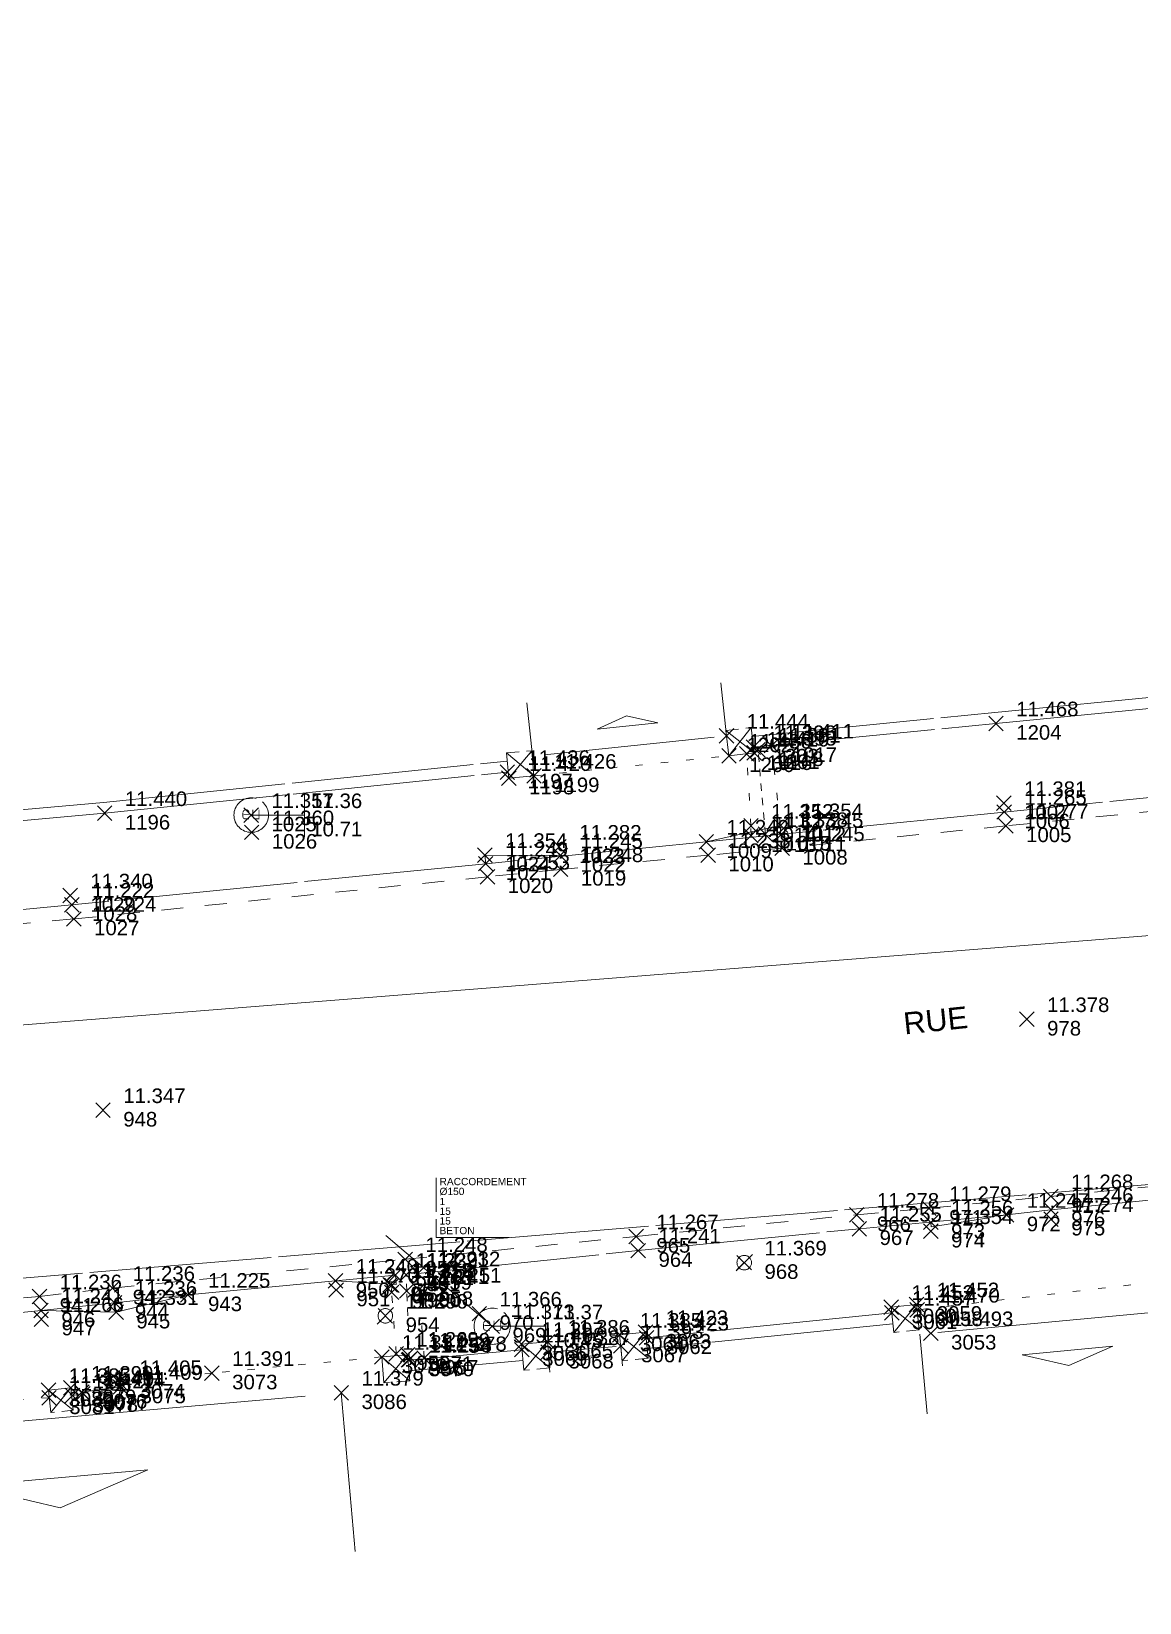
# Model space of a CAD drawing. Header units: metres. Extents: x 1224602 to 1224842, y 7187490 to 7187733.
# Drawn here: x 1224740.38 to 1224755.59, y 7187592.01 to 7187613.58 of the extents above; entities that cross this region are included whole.
import ezdxf
from ezdxf.enums import TextEntityAlignment as Align

# ---------------------------------------------------------------- set-up
doc = ezdxf.new("R2010")
doc.units = ezdxf.units.M
doc.header["$PDMODE"] = 3
doc.header["$PDSIZE"] = 0.1
for name, pattern in [('LL_0822', [2.5, 2.5, 0]), ('LL_0824', [0.35, 0.1, -0.25]), ('LL_0827', [0.2, 0.1, -0.1]), ('LL_0829', [0.6, 0.3, -0.3]), ('SL_1146', [2.5, 2.5, 0]), ('Socle_Continu', [2.5, 2.5, 0]), ('YL_2901', [2.5, 2.5, 0])]:
    doc.linetypes.add(name, pattern=pattern)
for name, color, linetype, lineweight in [('CLOTU_SCS', 212, 'Socle_Continu', 13), ('EAUPO_SCS', 140, 'Socle_Continu', 13), ('GAZFL_SCS', 40, 'Socle_Continu', 13), ('HABIL_SCI', 7, 'Socle_Continu', 13), ('SIGTA_SCI', 7, 'Socle_Continu', 13), ('SIGTM_SCI', 1, 'Socle_Continu', 13), ('SIGTO_SCI', 255, 'Socle_Continu', 13), ('VOIRI_SCS', 7, 'Socle_Continu', 13)]:
    doc.layers.add(name, color=color, linetype=linetype, lineweight=lineweight)
for name, color, linetype, lineweight, true_color in [('EAUUS_PSI', 7, 'Socle_Continu', 13, 0x7f3f00), ('EAUUS_SCI', 7, 'Socle_Continu', 13, 0x7f3f00), ('EAUUS_SCS', 7, 'Socle_Continu', 13, 0x7f3f00), ('EAUUS_SCT', 7, 'Socle_Continu', 13, 0x7f3f00), ('SIGTS_PSS', 7, 'Socle_Continu', 13, 0x9966cc)]:
    doc.layers.add(name, color=color, linetype=linetype, lineweight=lineweight, true_color=true_color)
doc.styles.add('Reseaux', font='arial.ttf')
doc.styles.get("Standard").update_dxf_attribs({"font": 'arial.ttf'})
doc.linetypes.add('CL_0181', pattern='A,3,-0.15,0.4,-0.381,["eu",Standard,S=0.254,R=0,X=-0.2,Y=-0.1],-0.381,0.4,-0.15', length=4.862)

# ---------------------------------------------------------------- blocks, each defined once
blk = doc.blocks.new('YP_1521')
at = {"layer": 'SIGTO_SCI', "color": 7, "linetype": 'Socle_Continu'}
blk.add_point((0, 0), dxfattribs=at)
at = {"layer": 'SIGTA_SCI', "linetype": 'Socle_Continu'}
blk.add_attdef('ALT', (0.278, 0.099), '', height=0.2, dxfattribs=at)
at = {"layer": 'SIGTA_SCI', "linetype": 'Socle_Continu', "flags": 9}
blk.add_attdef('CALQUE_ALT', (1.69, -1.18), '', height=0.2, dxfattribs=at)
at = {"layer": 'SIGTM_SCI', "linetype": 'Socle_Continu'}
blk.add_attdef('MAT', (0.278, -0.223), '', height=0.2, dxfattribs=at)
at = {"layer": 'SIGTM_SCI', "linetype": 'Socle_Continu', "flags": 9}
blk.add_attdef('CALQUE_MAT', (1.69, -1.501), '', height=0.2, dxfattribs=at)
at = {"layer": 'SIGTO_SCI', "linetype": 'Socle_Continu', "flags": 9}
for tag, p in [('ID', (1.69, 0.105)), ('NATURE', (1.69, -0.216)), ('FAMILLE', (1.69, -0.538)), ('CALQUE', (1.69, -0.859)), ('PCRS', (1.69, -1.823))]:
    blk.add_attdef(tag, p, '', height=0.2, dxfattribs=at)
blk = doc.blocks.new('LP_0842')
at = {"layer": 'VOIRI_SCS', "linetype": 'Socle_Continu', "flags": 128}
blk.add_lwpolyline([(1, 0), (1, 0.5), (0, 0)], dxfattribs=at)
at = {"layer": 'VOIRI_SCS', "linetype": 'Socle_Continu', "flags": 9}
for tag, p in [('ID', (1.488, 0.614)), ('NATURE', (1.488, 0.292)), ('FAMILLE', (1.488, -0.029)), ('CALQUE', (1.488, -0.35)), ('PCRS', (1.488, -0.672))]:
    blk.add_attdef(tag, p, '', height=0.2, dxfattribs=at)
blk = doc.blocks.new('LP_0841')
at = {"layer": 'VOIRI_SCS', "linetype": 'Socle_Continu', "flags": 128}
blk.add_lwpolyline([(0, 0), (0, 0.5), (1, 0)], dxfattribs=at)
at = {"layer": 'VOIRI_SCS', "linetype": 'Socle_Continu', "flags": 9}
for tag, p in [('ID', (1.428, 0.548)), ('NATURE', (1.428, 0.227)), ('FAMILLE', (1.428, -0.095)), ('CALQUE', (1.428, -0.416)), ('PCRS', (1.428, -0.737))]:
    blk.add_attdef(tag, p, '', height=0.2, dxfattribs=at)
blk = doc.blocks.new('AP_0001')
at = {"layer": 'EAUPO_SCS', "linetype": 'Socle_Continu'}
blk.add_line((0.113, 0.113), (-0.113, -0.113), dxfattribs=at)
blk.add_circle((0, 0), 0.1, dxfattribs=at)
at = {"layer": 'EAUPO_SCS', "linetype": 'Socle_Continu', "flags": 9}
for tag, p in [('ID', (0.809, 0.507)), ('NATURE', (0.809, 0.186)), ('FAMILLE', (0.809, -0.135)), ('CALQUE', (0.809, -0.456)), ('PCRS', (0.809, -0.778))]:
    blk.add_attdef(tag, p, '', height=0.2, dxfattribs=at)
blk = doc.blocks.new('CP_0162')
at = {"layer": 'EAUUS_SCS', "linetype": 'Socle_Continu', "const_width": 0.025, "flags": 128}
for points in [[(-0.063, -0.111), (-0.174, -0.111, -0.405328), (-0.241, -0.045), (-0.241, 0.067, -0.999132), (-0.063, 0.067), (-0.063, 0.022), (-0.218, 0.022)], [(0.048, 0.155), (0.048, -0.034, 0.410802), (0.125, -0.111), (0.225, -0.111), (0.225, 0.155)]]:
    blk.add_lwpolyline(points, format="xyb", dxfattribs=at)
at = {"layer": 'EAUUS_SCS', "linetype": 'Socle_Continu'}
blk.add_circle((0, 0), 0.5, dxfattribs=at)
at = {"layer": 'EAUUS_SCS', "linetype": 'Socle_Continu', "flags": 9}
for tag, p in [('ID', (0.918, 0.522)), ('NATURE', (0.918, 0.2)), ('FAMILLE', (0.918, -0.121)), ('CALQUE', (0.918, -0.442)), ('PCRS', (0.918, -0.763))]:
    blk.add_attdef(tag, p, '', height=0.2, dxfattribs=at)
blk = doc.blocks.new('SP_1162')
at = {"layer": 'CLOTU_SCS', "linetype": 'Socle_Continu'}
for p, q in [((0, 0), (1, 1)), ((0, 1), (1, 0))]:
    blk.add_line(p, q, dxfattribs=at)
at = {"layer": 'CLOTU_SCS', "linetype": 'Socle_Continu', "flags": 128}
blk.add_lwpolyline([(1, 0), (0, 0), (0, 1), (1, 1)], close=True, dxfattribs=at)
at = {"layer": 'CLOTU_SCS', "linetype": 'Socle_Continu', "flags": 9}
for tag, p in [('NATURE', (1.089, -0.022)), ('ID', (1.089, 0.299)), ('CALQUE', (1.089, -0.665)), ('FAMILLE', (1.089, -0.344)), ('PCRS', (1.089, -0.986))]:
    blk.add_attdef(tag, p, '', height=0.2, dxfattribs=at)
blk = doc.blocks.new('SP_1161')
at = {"layer": 'CLOTU_SCS', "linetype": 'Socle_Continu'}
for p, q in [((0, 0), (0, 0.2745)), ((1, 0.2745), (1, 0)), ((0.5, 0.1545), (0.3438, 0.103)), ((0.6563, 0.103), (0.5, 0.1545)), ((0.3438, 0.103), (0.6563, 0.103)), ((0.0625, 0), (0.9375, 0))]:
    blk.add_line(p, q, dxfattribs=at)
at = {"layer": 'CLOTU_SCS', "linetype": 'Socle_Continu', "flags": 9}
for tag, p in [('ID', (1.3598, 0.3853)), ('NATURE', (1.3598, 0.0641)), ('FAMILLE', (1.3598, -0.2572)), ('CALQUE', (1.3598, -0.5785)), ('PCRS', (1.3598, -0.8998))]:
    blk.add_attdef(tag, p, '', height=0.2, dxfattribs=at)
blk = doc.blocks.new('JP_0703')
at = {"layer": 'GAZFL_SCS', "linetype": 'Socle_Continu'}
blk.add_hatch(color=256, dxfattribs=at).paths.add_polyline_path([(0, 0), (0, 0.359), (1, 0.359), (0.088, 0.3)])
h = blk.add_hatch(color=256, dxfattribs=at)
edge = h.paths.add_edge_path()
edge.add_line((0.505, 0.179), (0.471, 0.106))
edge.add_line((0.471, 0.106), (0.471, 0.096))
edge.add_ellipse((0.505, 0.099), major_axis=(-0.0336, 0), ratio=0.758629, start_angle=5.446, end_angle=174.554)
edge.add_line((0.538, 0.096), (0.538, 0.106))
edge.add_line((0.538, 0.106), (0.505, 0.179))
at = {"layer": 'GAZFL_SCS', "linetype": 'Socle_Continu', "flags": 128}
blk.add_lwpolyline([(0, 0.359), (0, 0), (1, 0), (1, 0.359)], close=True, dxfattribs=at)
at = {"layer": 'GAZFL_SCS', "linetype": 'Socle_Continu'}
blk.add_lwpolyline([(0, 0), (0, 0.359), (1, 0.359), (0.088, 0.3)], close=True, dxfattribs=at)
blk.add_lwpolyline([(0.578, 0.106), (0.578, 0.124), (0.505, 0.281), (0.432, 0.124), (0.432, 0.106, 0.066358), (0.436, 0.095, 0.1059), (0.452, 0.076, 0.086348), (0.476, 0.064, 0.076263), (0.505, 0.059, 0.076263), (0.534, 0.064, 0.086348), (0.557, 0.076, 0.1059), (0.574, 0.095, 0.066358)], format="xyb", close=True, dxfattribs=at)
at = {"layer": 'GAZFL_SCS', "linetype": 'Socle_Continu', "flags": 9}
for tag, p in [('ID', (1.013, 0.696)), ('NATURE', (1.013, 0.374)), ('FAMILLE', (1.013, 0.053)), ('CALQUE', (1.013, -0.268)), ('PCRS', (1.013, -0.589))]:
    blk.add_attdef(tag, p, '', height=0.2, dxfattribs=at)
blk = doc.blocks.new('ZP_1565')
at = {"layer": 'HABIL_SCI', "linetype": 'Socle_Continu'}
blk.add_attdef('TYPE', text='', height=0.3, dxfattribs=at).set_placement((0, 0), align=Align.MIDDLE_CENTER)
at = {"layer": 'HABIL_SCI', "linetype": 'Socle_Continu', "flags": 9}
for tag, p in [('ID', (0.547, -0.599)), ('NATURE', (0.547, -0.92)), ('FAMILLE', (0.547, -1.242)), ('CALQUE', (0.547, -1.563)), ('PCRS', (0.533, -1.833))]:
    blk.add_attdef(tag, p, '', height=0.2, dxfattribs=at)
blk = doc.blocks.new('CP_2101')
at = {"layer": 'EAUUS_PSI', "linetype": 'Socle_Continu'}
blk.add_line((0.733, 0), (0, 0), dxfattribs=at)
at = {"layer": 'EAUUS_PSI', "linetype": 'Socle_Continu', "flags": 128}
blk.add_lwpolyline([(0.733, -0.3), (0.733, 0.3)], dxfattribs=at)
at = {"layer": 'EAUUS_PSI', "linetype": 'Socle_Continu'}
blk.add_point((0, 0), dxfattribs=at)
at = {"layer": 'EAUUS_PSI', "linetype": 'Socle_Continu', "style": 'Reseaux', "flags": 9}
for tag, p in [('ID', (2.525, 0.541)), ('NATURE', (2.525, 0.22))]:
    blk.add_attdef(tag, p, '', height=0.2, dxfattribs=at)
at = {"layer": 'EAUUS_PSI', "linetype": 'Socle_Continu'}
for tag, p in [('TAMPON', (0.824, 0.196)), ('RADIER', (0.824, -0.192))]:
    blk.add_attdef(tag, text='', height=0.2, dxfattribs=at).set_placement(p, align=Align.MIDDLE_LEFT)
at = {"layer": 'EAUUS_PSI', "linetype": 'Socle_Continu', "flags": 9}
for tag, p in [('FAMILLE', (2.525, -0.101)), ('CALQUE', (2.525, -0.423))]:
    blk.add_attdef(tag, p, '', height=0.2, dxfattribs=at)
blk = doc.blocks.new('*U85')
at = {"layer": 'EAUUS_SCI', "linetype": 'Socle_Continu'}
blk.add_line((0.927, 1.197), (0, 0), dxfattribs=at)
at = {"layer": 'EAUUS_SCI', "linetype": 'Socle_Continu', "flags": 128}
blk.add_lwpolyline([(1.927, 1.197), (-0.073, 1.197), (-0.073, 2.835)], dxfattribs=at)
at = {"layer": 'EAUUS_SCI', "linetype": 'Socle_Continu'}
blk.add_point((0, 0), dxfattribs=at)
for tag, p in [('TYPE', (0.015, 2.63)), ('DIAM', (0.015, 2.36)), ('NBR', (0.015, 2.082)), ('LARG', (0.015, 1.816)), ('HAUT', (0.015, 1.55)), ('MATER', (0.015, 1.284))]:
    blk.add_attdef(tag, p, '', height=0.2, dxfattribs=at)
at = {"layer": 'EAUUS_SCI', "linetype": 'Socle_Continu', "flags": 9}
for tag, p in [('NATURE', (2.47, 1.097)), ('ID', (2.47, 1.418)), ('FAMILLE', (2.47, 0.776)), ('CALQUE', (2.47, 0.454))]:
    blk.add_attdef(tag, p, '', height=0.2, dxfattribs=at)

msp = doc.modelspace()

# ---------------------------------------------------------------- linework, layer by layer
at = {"layer": 'CLOTU_SCS', "linetype": 'SL_1146'}
for points in [[(1224750.276, 7187603.903, 11.441), (1224753.608, 7187604.229, 11.468), (1224758.798, 7187604.735, 11.436), (1224759.956, 7187604.853, 11.439), (1224766.068, 7187605.483, 11.446)], [(1224750.291, 7187603.754, 11.396), (1224753.623, 7187604.08, 11.468), (1224758.813, 7187604.586, 11.435), (1224759.972, 7187604.704, 11.438), (1224766.084, 7187605.334, 11.447)], [(1224735.031, 7187602.552, 11.37), (1224735.509, 7187602.467, 11.376), (1224736.356, 7187602.396, 11.392), (1224741.386, 7187602.847, 11.44), (1224746.914, 7187603.412, 11.436), (1224746.927, 7187603.413, 11.436)], [(1224735.064, 7187602.699, 11.357), (1224735.529, 7187602.616, 11.368), (1224736.355, 7187602.547, 11.372), (1224741.372, 7187602.996, 11.441), (1224746.914, 7187603.563, 11.437)], [(1224752.193, 7187595.989, 11.457), (1224748.825, 7187595.646, 11.423)], [(1224752.208, 7187595.839, 11.471), (1224748.84, 7187595.497, 11.41)], [(1224747.115, 7187595.483, 11.408), (1224745.556, 7187595.341, 11.254), (1224745.552, 7187595.341, 11.255)], [(1224747.129, 7187595.334, 11.387), (1224745.564, 7187595.191, 11.346)], [(1224741.087, 7187594.879, 11.404), (1224740.945, 7187594.854, 11.421), (1224740.933, 7187594.851, 11.418)], [(1224741.087, 7187594.879, 11.404), (1224741.113, 7187594.731, 11.379), (1224740.948, 7187594.702, 11.378)]]:
    msp.add_polyline3d(points, dxfattribs=at)
at = {"layer": 'EAUUS_SCT', "linetype": 'CL_0181'}
for points in [[(1224779.278, 7187603.035, 10.02), (1224738.541, 7187599.807, 9.93)], [(1224746.707, 7187595.804, 10.45), (1224745.246, 7187597.049, 10.45)]]:
    msp.add_polyline3d(points, dxfattribs=at)
at = {"layer": 'SIGTS_PSS', "linetype": 'YL_2901'}
msp.add_polyline3d([(1224718.643, 7187594.665, 11.273), (1224724.194, 7187641.786, 11.605), (1224743.464, 7187686.347, 12.019), (1224774.759, 7187705.496, 12.369), (1224807.6, 7187693.028, 12.688), (1224838.124, 7187643.847, 11.839), (1224818.746, 7187610.542, 11.62), (1224772.174, 7187599.12, 11.427)], close=True, dxfattribs=at)
at = {"layer": 'VOIRI_SCS', "linetype": 'LL_0822'}
for points in [[(1224765.756, 7187604.088, 11.268), (1224760.753, 7187603.568, 11.264), (1224760.261, 7187603.519, 11.272), (1224753.736, 7187602.864, 11.265), (1224749.646, 7187602.456, 11.242), (1224746.617, 7187602.155, 11.249), (1224740.935, 7187601.591, 11.222), (1224738.063, 7187601.312, 11.198)], [(1224745.685, 7187596.53, 11.232), (1224748.712, 7187596.843, 11.241), (1224751.747, 7187597.143, 11.255), (1224753.768, 7187597.332, 11.247), (1224754.378, 7187597.404, 11.246), (1224756.789, 7187597.638, 11.255)], [(1224742.528, 7187596.235, 11.225), (1224744.555, 7187596.428, 11.24), (1224745.377, 7187596.508, 11.239)], [(1224736.497, 7187595.626, 11.227), (1224738.513, 7187595.825, 11.227), (1224740.513, 7187596.021, 11.241), (1224741.523, 7187596.128, 11.236)], [(1224742.528, 7187596.235, 11.225), (1224741.523, 7187596.128, 11.236)]]:
    msp.add_polyline3d(points, dxfattribs=at)
at = {"layer": 'VOIRI_SCS', "linetype": 'LL_0824'}
for points in [[(1224747.28, 7187603.36, 11.426), (1224749.957, 7187603.636, 11.436)], [(1224750.26, 7187602.539, 11.327), (1224750.259, 7187602.673, 11.352), (1224750.2, 7187603.664, 11.41)], [(1224750.663, 7187602.681, 11.354), (1224750.541, 7187603.775, 11.411)], [(1224745.774, 7187595.365, 11.278), (1224745.701, 7187596.306, 11.251), (1224745.685, 7187596.53, 11.232)], [(1224756.517, 7187596.495, 11.446), (1224752.542, 7187596.03, 11.47)], [(1224745.389, 7187595.426, 11.269), (1224745.326, 7187596.271, 11.261), (1224745.329, 7187596.366, 11.258)], [(1224748.456, 7187595.686, 11.385), (1224747.465, 7187595.591, 11.386)], [(1224745.19, 7187595.383, 11.357), (1224742.859, 7187595.162, 11.391), (1224741.587, 7187595.036, 11.405), (1224741.602, 7187594.971, 11.409)], [(1224740.622, 7187594.822, 11.383), (1224736.629, 7187594.554, 11.369)]]:
    msp.add_polyline3d(points, dxfattribs=at)
at = {"layer": 'VOIRI_SCS', "linetype": 'LL_0827'}
for points in [[(1224750.457, 7187602.559, 11.338), (1224750.356, 7187603.718, 11.391)], [(1224745.572, 7187595.349, 11.258), (1224745.533, 7187596.288, 11.241), (1224745.525, 7187596.51, 11.221)]]:
    msp.add_polyline3d(points, dxfattribs=at)
at = {"layer": 'VOIRI_SCS', "linetype": 'LL_0829'}
for points in [[(1224759.719, 7187603.15, 11.284), (1224759.473, 7187603.241, 11.259), (1224753.759, 7187602.674, 11.277), (1224750.688, 7187602.366, 11.245), (1224749.672, 7187602.272, 11.238), (1224747.647, 7187602.077, 11.248), (1224746.643, 7187601.975, 11.253), (1224740.964, 7187601.396, 11.224), (1224738.076, 7187601.134, 11.212)], [(1224710.782, 7187594.589, 11.145), (1224712.418, 7187594.661, 11.141), (1224715.606, 7187594.82, 11.171), (1224718.6, 7187594.955, 11.176), (1224724.837, 7187595.218, 11.151), (1224725.849, 7187595.26, 11.181), (1224726.859, 7187595.305, 11.181), (1224729.882, 7187595.454, 11.191), (1224732.222, 7187595.541, 11.209), (1224733.411, 7187595.598, 11.234), (1224734.443, 7187595.658, 11.238), (1224735.448, 7187595.719, 11.235), (1224736.476, 7187595.815, 11.237), (1224738.478, 7187596.028, 11.225), (1224740.491, 7187596.214, 11.236), (1224741.494, 7187596.329, 11.236), (1224745.513, 7187596.724, 11.248), (1224748.682, 7187597.038, 11.267), (1224751.71, 7187597.334, 11.278), (1224752.703, 7187597.425, 11.279), (1224754.376, 7187597.588, 11.268), (1224756.829, 7187597.827, 11.29), (1224759.4, 7187598.103, 11.281), (1224759.655, 7187598.267, 11.291)]]:
    msp.add_polyline3d(points, dxfattribs=at)

# ---------------------------------------------------------------- block references
at = {"layer": 'CLOTU_SCS', "linetype": 'Socle_Continu'}
for p, xscale, yscale, zscale, rotation in [((1224749.922, 7187603.909, 11.444), -2.676689621152914, 2.676689621152914, 1.025199751432726, 5.899622477141149), ((1224756.556, 7187596.07, 11.493), 3.997702551132587, 3.997702551132587, 0.5017741122660064, 185.3943128442579)]:
    msp.add_blockref('SP_1161', p, dxfattribs=dict(at, xscale=xscale, yscale=yscale, zscale=zscale, rotation=rotation))
at = {"layer": 'CLOTU_SCS', "color": 6, "linetype": 'Socle_Continu'}
for p, xscale, yscale, rotation in [((1224749.957, 7187603.636, 11.436), 0.3480248276267724, 0.3480248276267724, 6.732438721576221), ((1224746.934, 7187603.33, 11.42), 0.347249587800989, 0.347249587800989, 4.910600220706574), ((1224752.533, 7187596.104, 11.452), 0.3503653359779467, 0.3503653359779467, 185.9906028205758), ((1224748.812, 7187595.722, 11.423), 0.358169823825949, 0.358169823825949, 185.7287231361201), ((1224745.546, 7187595.413, 11.259), 0.3571997068237011, 0.3571997068237011, 184.803750340506), ((1224747.465, 7187595.591, 11.386), 0.3594383045196456, 0.3594383045196456, 185.3457023972553), ((1224740.922, 7187594.959, 11.39), 0.3100982962420666, 0.3100982962420666, 185.8506314691825)]:
    msp.add_blockref('SP_1162', p, dxfattribs=dict(at, xscale=xscale, yscale=yscale, rotation=rotation))
at = {"layer": 'CLOTU_SCS', "linetype": 'Socle_Continu'}
for p, xscale, yscale, rotation in [((1224748.473, 7187595.533, 11.393), 0.9999834950443516, 0.9999834950443516, 184.8330358238681), ((1224744.635, 7187594.891, 11.379), 7.96713591516112, 7.96713591516112, 185.0502919324776)]:
    msp.add_blockref('SP_1161', p, dxfattribs=dict(at, xscale=xscale, yscale=yscale, rotation=rotation))
at = {"layer": 'EAUPO_SCS', "linetype": 'Socle_Continu'}
for p in [(1224750.167, 7187596.678, 11.369), (1224745.24, 7187595.948, 11.29)]:
    msp.add_blockref('AP_0001', p, dxfattribs=at)
at = {"layer": 'EAUUS_PSI', "linetype": 'Socle_Continu'}
ref = msp.add_blockref('CP_2101', (1224743.399, 7187602.822, 11.357), dxfattribs=at)
ref.add_attrib('TAMPON', '11.36', dxfattribs={"linetype": 'Socle_Continu', "height": 0.2}).set_placement((1224744.223, 7187603.018), align=Align.MIDDLE_LEFT)
ref.add_attrib('RADIER', '10.71', dxfattribs={"linetype": 'Socle_Continu', "height": 0.2}).set_placement((1224744.223, 7187602.63), align=Align.MIDDLE_LEFT)
ref = msp.add_blockref('CP_2101', (1224746.707, 7187595.804, 11.373), dxfattribs=at)
ref.add_attrib('TAMPON', '11.37', dxfattribs={"linetype": 'Socle_Continu', "height": 0.2}).set_placement((1224747.531, 7187595.999), align=Align.MIDDLE_LEFT)
ref.add_attrib('RADIER', '10.45', dxfattribs={"linetype": 'Socle_Continu', "height": 0.2}).set_placement((1224747.531, 7187595.612), align=Align.MIDDLE_LEFT)
at = {"layer": 'EAUUS_SCI', "linetype": 'Socle_Continu', "xscale": 0.5, "yscale": 0.5, "zscale": 0.5}
msp.add_blockref('*U85', (1224745.976, 7187596.426), dxfattribs=at).add_auto_attribs({'TYPE': 'RACCORDEMENT', 'DIAM': 'Ø150', 'NBR': '1', 'LARG': '15', 'HAUT': '15', 'MATER': 'BETON'})
at = {"layer": 'EAUUS_SCS', "linetype": 'Socle_Continu'}
for p, xscale, yscale in [((1224743.399, 7187602.822, 11.357), 0.4749562558860377, 0.4749562558860377), ((1224746.707, 7187595.804, 11.373), 0.4973956532002668, 0.4973956532002668)]:
    msp.add_blockref('CP_0162', p, dxfattribs=dict(at, xscale=xscale, yscale=yscale))
at = {"layer": 'GAZFL_SCS', "linetype": 'Socle_Continu', "xscale": 0.5339631065349, "yscale": 0.5339631065349, "rotation": 187.7657653370323}
msp.add_blockref('JP_0703', (1224741.602, 7187594.971, 11.409), dxfattribs=at)
at = {"layer": 'HABIL_SCI', "linetype": 'Socle_Continu', "rotation": 5.881833357028735}
msp.add_blockref('ZP_1565', (1224764.143, 7187601.174), dxfattribs=at).add_auto_attribs({'TYPE': 'RUE                                                   RESIDENCE                                                   DES                                                   AJONCS'})
at = {"layer": 'SIGTO_SCI', "linetype": 'Socle_Continu'}
for p, values in [((1224753.623, 7187604.08, 11.468), {'ALT': '11.468', 'MAT': '1204'}), ((1224749.922, 7187603.909, 11.444), {'ALT': '11.444', 'MAT': '1202'}), ((1224750.291, 7187603.754, 11.396), {'ALT': '11.396', 'MAT': '1203'}), ((1224750.356, 7187603.718, 11.391), {'ALT': '11.391', 'MAT': '1018'}), ((1224750.541, 7187603.775, 11.411), {'ALT': '11.411', 'MAT': '1017'}), ((1224749.957, 7187603.636, 11.436), {'ALT': '11.436', 'MAT': '1200'}), ((1224750.2, 7187603.664, 11.41), {'ALT': '11.410', 'MAT': '1016'}), ((1224750.303, 7187603.677, 11.395), {'ALT': '11.395', 'MAT': '1201'}), ((1224746.914, 7187603.412, 11.436), {'ALT': '11.436', 'MAT': '1197'}), ((1224746.934, 7187603.33, 11.42), {'ALT': '11.420', 'MAT': '1198'}), ((1224747.28, 7187603.36, 11.426), {'ALT': '11.426', 'MAT': '1199'}), ((1224753.731, 7187602.985, 11.381), {'ALT': '11.381', 'MAT': '1007'}), ((1224753.736, 7187602.864, 11.265), {'ALT': '11.265', 'MAT': '1006'}), ((1224741.386, 7187602.847, 11.44), {'ALT': '11.440', 'MAT': '1196'}), ((1224743.399, 7187602.822, 11.357), {'ALT': '11.357', 'MAT': '1025'}), ((1224750.259, 7187602.673, 11.352), {'ALT': '11.352', 'MAT': '1014'}), ((1224750.663, 7187602.681, 11.354), {'ALT': '11.354', 'MAT': '1012'}), ((1224753.759, 7187602.674, 11.277), {'ALT': '11.277', 'MAT': '1005'}), ((1224743.404, 7187602.585, 11.36), {'ALT': '11.360', 'MAT': '1026'}), ((1224749.646, 7187602.456, 11.242), {'ALT': '11.242', 'MAT': '1009'}), ((1224750.26, 7187602.539, 11.327), {'ALT': '11.327', 'MAT': '1013'}), ((1224750.457, 7187602.559, 11.338), {'ALT': '11.338', 'MAT': '1015'}), ((1224750.67, 7187602.55, 11.245), {'ALT': '11.245', 'MAT': '1011'}), ((1224746.606, 7187602.273, 11.354), {'ALT': '11.354', 'MAT': '1024'}), ((1224747.624, 7187602.386, 11.282), {'ALT': '11.282', 'MAT': '1023'}), ((1224747.642, 7187602.267, 11.245), {'ALT': '11.245', 'MAT': '1022'}), ((1224749.672, 7187602.272, 11.238), {'ALT': '11.238', 'MAT': '1010'}), ((1224750.688, 7187602.366, 11.245), {'ALT': '11.245', 'MAT': '1008'}), ((1224746.617, 7187602.155, 11.249), {'ALT': '11.249', 'MAT': '1021'}), ((1224747.647, 7187602.077, 11.248), {'ALT': '11.248', 'MAT': '1019'}), ((1224746.643, 7187601.975, 11.253), {'ALT': '11.253', 'MAT': '1020'}), ((1224740.914, 7187601.717, 11.34), {'ALT': '11.340', 'MAT': '1029'}), ((1224740.935, 7187601.591, 11.222), {'ALT': '11.222', 'MAT': '1028'}), ((1224740.964, 7187601.396, 11.224), {'ALT': '11.224', 'MAT': '1027'}), ((1224754.047, 7187600.019, 11.378), {'ALT': '11.378', 'MAT': '978'}), ((1224741.364, 7187598.77, 11.347), {'ALT': '11.347', 'MAT': '948'}), ((1224754.376, 7187597.588, 11.268), {'ALT': '11.268', 'MAT': '977'}), ((1224751.71, 7187597.334, 11.278), {'ALT': '11.278', 'MAT': '966'}), ((1224752.703, 7187597.425, 11.279), {'ALT': '11.279', 'MAT': '971'}), ((1224753.768, 7187597.332, 11.247), {'ALT': '11.247', 'MAT': '972'}), ((1224754.378, 7187597.404, 11.246), {'ALT': '11.246', 'MAT': '976'}), ((1224754.378, 7187597.274, 11.274), {'ALT': '11.274', 'MAT': '975'}), ((1224748.682, 7187597.038, 11.267), {'ALT': '11.267', 'MAT': '965'}), ((1224751.747, 7187597.143, 11.255), {'ALT': '11.255', 'MAT': '967'}), ((1224752.729, 7187597.231, 11.256), {'ALT': '11.256', 'MAT': '973'}), ((1224752.729, 7187597.109, 11.354), {'ALT': '11.354', 'MAT': '974'}), ((1224748.712, 7187596.843, 11.241), {'ALT': '11.241', 'MAT': '964'}), ((1224745.513, 7187596.724, 11.248), {'ALT': '11.248', 'MAT': '953'}), ((1224750.167, 7187596.678, 11.369), {'ALT': '11.369', 'MAT': '968'}), ((1224744.555, 7187596.428, 11.24), {'ALT': '11.240', 'MAT': '950'}), ((1224745.377, 7187596.508, 11.239), {'ALT': '11.239', 'MAT': '949'}), ((1224745.525, 7187596.51, 11.221), {'ALT': '11.221', 'MAT': '961'}), ((1224745.685, 7187596.53, 11.232), {'ALT': '11.232', 'MAT': '959'}), ((1224740.491, 7187596.214, 11.236), {'ALT': '11.236', 'MAT': '941'}), ((1224741.494, 7187596.329, 11.236), {'ALT': '11.236', 'MAT': '942'}), ((1224742.528, 7187596.235, 11.225), {'ALT': '11.225', 'MAT': '943'}), ((1224744.565, 7187596.302, 11.27), {'ALT': '11.270', 'MAT': '951'}), ((1224745.306, 7187596.373, 11.318), {'ALT': '11.318', 'MAT': '952'}), ((1224745.326, 7187596.271, 11.261), {'ALT': '11.261', 'MAT': '962'}), ((1224745.329, 7187596.366, 11.258), {'ALT': '11.258', 'MAT': '963'}), ((1224745.533, 7187596.288, 11.241), {'ALT': '11.241', 'MAT': '960'}), ((1224745.701, 7187596.306, 11.251), {'ALT': '11.251', 'MAT': '958'}), ((1224740.513, 7187596.021, 11.241), {'ALT': '11.241', 'MAT': '946'}), ((1224741.523, 7187596.128, 11.236), {'ALT': '11.236', 'MAT': '944'}), ((1224741.543, 7187595.998, 11.331), {'ALT': '11.331', 'MAT': '945'}), ((1224746.53, 7187595.978, 11.366), {'ALT': '11.366', 'MAT': '970'}), ((1224752.185, 7187596.068, 11.452), {'ALT': '11.452', 'MAT': '3060'}), ((1224752.193, 7187595.989, 11.457), {'ALT': '11.457', 'MAT': '3061'}), ((1224752.533, 7187596.104, 11.452), {'ALT': '11.452', 'MAT': '3059'}), ((1224752.542, 7187596.03, 11.47), {'ALT': '11.470', 'MAT': '3058'}), ((1224740.517, 7187595.903, 11.266), {'ALT': '11.266', 'MAT': '947'}), ((1224745.24, 7187595.948, 11.29), {'ALT': '11.290', 'MAT': '954'}), ((1224746.707, 7187595.804, 11.373), {'ALT': '11.373', 'MAT': '969'}), ((1224747.107, 7187595.558, 11.397), {'ALT': '11.397', 'MAT': '3066'}), ((1224747.465, 7187595.591, 11.386), {'ALT': '11.386', 'MAT': '3065'}), ((1224748.456, 7187595.686, 11.385), {'ALT': '11.385', 'MAT': '3064'}), ((1224748.473, 7187595.533, 11.393), {'ALT': '11.393', 'MAT': '3067'}), ((1224748.812, 7187595.722, 11.423), {'ALT': '11.423', 'MAT': '3063'}), ((1224748.825, 7187595.646, 11.423), {'ALT': '11.423', 'MAT': '3062'}), ((1224752.729, 7187595.708, 11.493), {'ALT': '11.493', 'MAT': '3053'}), ((1224745.19, 7187595.383, 11.357), {'ALT': '11.357', 'MAT': '3072'}), ((1224745.389, 7187595.426, 11.269), {'ALT': '11.269', 'MAT': '955'}), ((1224745.546, 7187595.413, 11.259), {'ALT': '11.259', 'MAT': '3071'}), ((1224745.556, 7187595.341, 11.254), {'ALT': '11.254', 'MAT': '3070'}), ((1224745.572, 7187595.349, 11.258), {'ALT': '11.258', 'MAT': '956'}), ((1224745.774, 7187595.365, 11.278), {'ALT': '11.278', 'MAT': '957'}), ((1224747.115, 7187595.483, 11.408), {'ALT': '11.408', 'MAT': '3069'}), ((1224747.476, 7187595.448, 11.387), {'ALT': '11.387', 'MAT': '3068'}), ((1224742.859, 7187595.162, 11.391), {'ALT': '11.391', 'MAT': '3073'}), ((1224740.614, 7187594.927, 11.385), {'ALT': '11.385', 'MAT': '3080'}), ((1224740.922, 7187594.959, 11.39), {'ALT': '11.390', 'MAT': '3079'}), ((1224741.073, 7187594.899, 11.411), {'ALT': '11.411', 'MAT': '3076'}), ((1224741.087, 7187594.879, 11.404), {'ALT': '11.404', 'MAT': '3077'}), ((1224741.587, 7187595.036, 11.405), {'ALT': '11.405', 'MAT': '3074'}), ((1224741.602, 7187594.971, 11.409), {'ALT': '11.409', 'MAT': '3075'}), ((1224744.635, 7187594.891, 11.379), {'ALT': '11.379', 'MAT': '3086'}), ((1224740.622, 7187594.822, 11.383), {'ALT': '11.383', 'MAT': '3081'}), ((1224740.945, 7187594.854, 11.421), {'ALT': '11.421', 'MAT': '3078'})]:
    msp.add_blockref('YP_1521', p, dxfattribs=at).add_auto_attribs(values)
at = {"layer": 'VOIRI_SCS', "linetype": 'Socle_Continu'}
for name, p, xscale, yscale, zscale, rotation in [('LP_0842', (1224749.646, 7187602.456, 11.242), 1.0287, 0.2608462298190966, 1.999999991431127, 5.28574509201818), ('LP_0841', (1224746.617, 7187602.155, 11.249), 1.0304, 0.2371837140676337, 1.973126882001702, 6.261436172911003), ('LP_0841', (1224741.523, 7187596.128, 11.236), 1.0158, 0.2640724140729964, 2.232351797759357, 186.035567294687)]:
    msp.add_blockref(name, p, dxfattribs=dict(at, xscale=xscale, yscale=yscale, zscale=zscale, rotation=rotation))
for name, p, xscale, yscale, rotation in [('LP_0842', (1224753.768, 7187597.332, 11.247), 1.044163832358235, 0.1224911040890654, 185.5511224371697), ('LP_0841', (1224745.377, 7187596.508, 11.239), 0.8262630741897447, 0.2641, 185.5347071561949), ('LP_0842', (1224742.528, 7187596.235, 11.225), 1.009775496011047, 0.2641, 186.0604071473121)]:
    msp.add_blockref(name, p, dxfattribs=dict(at, xscale=xscale, yscale=yscale, rotation=rotation))

doc.saveas('drawing.dxf')
